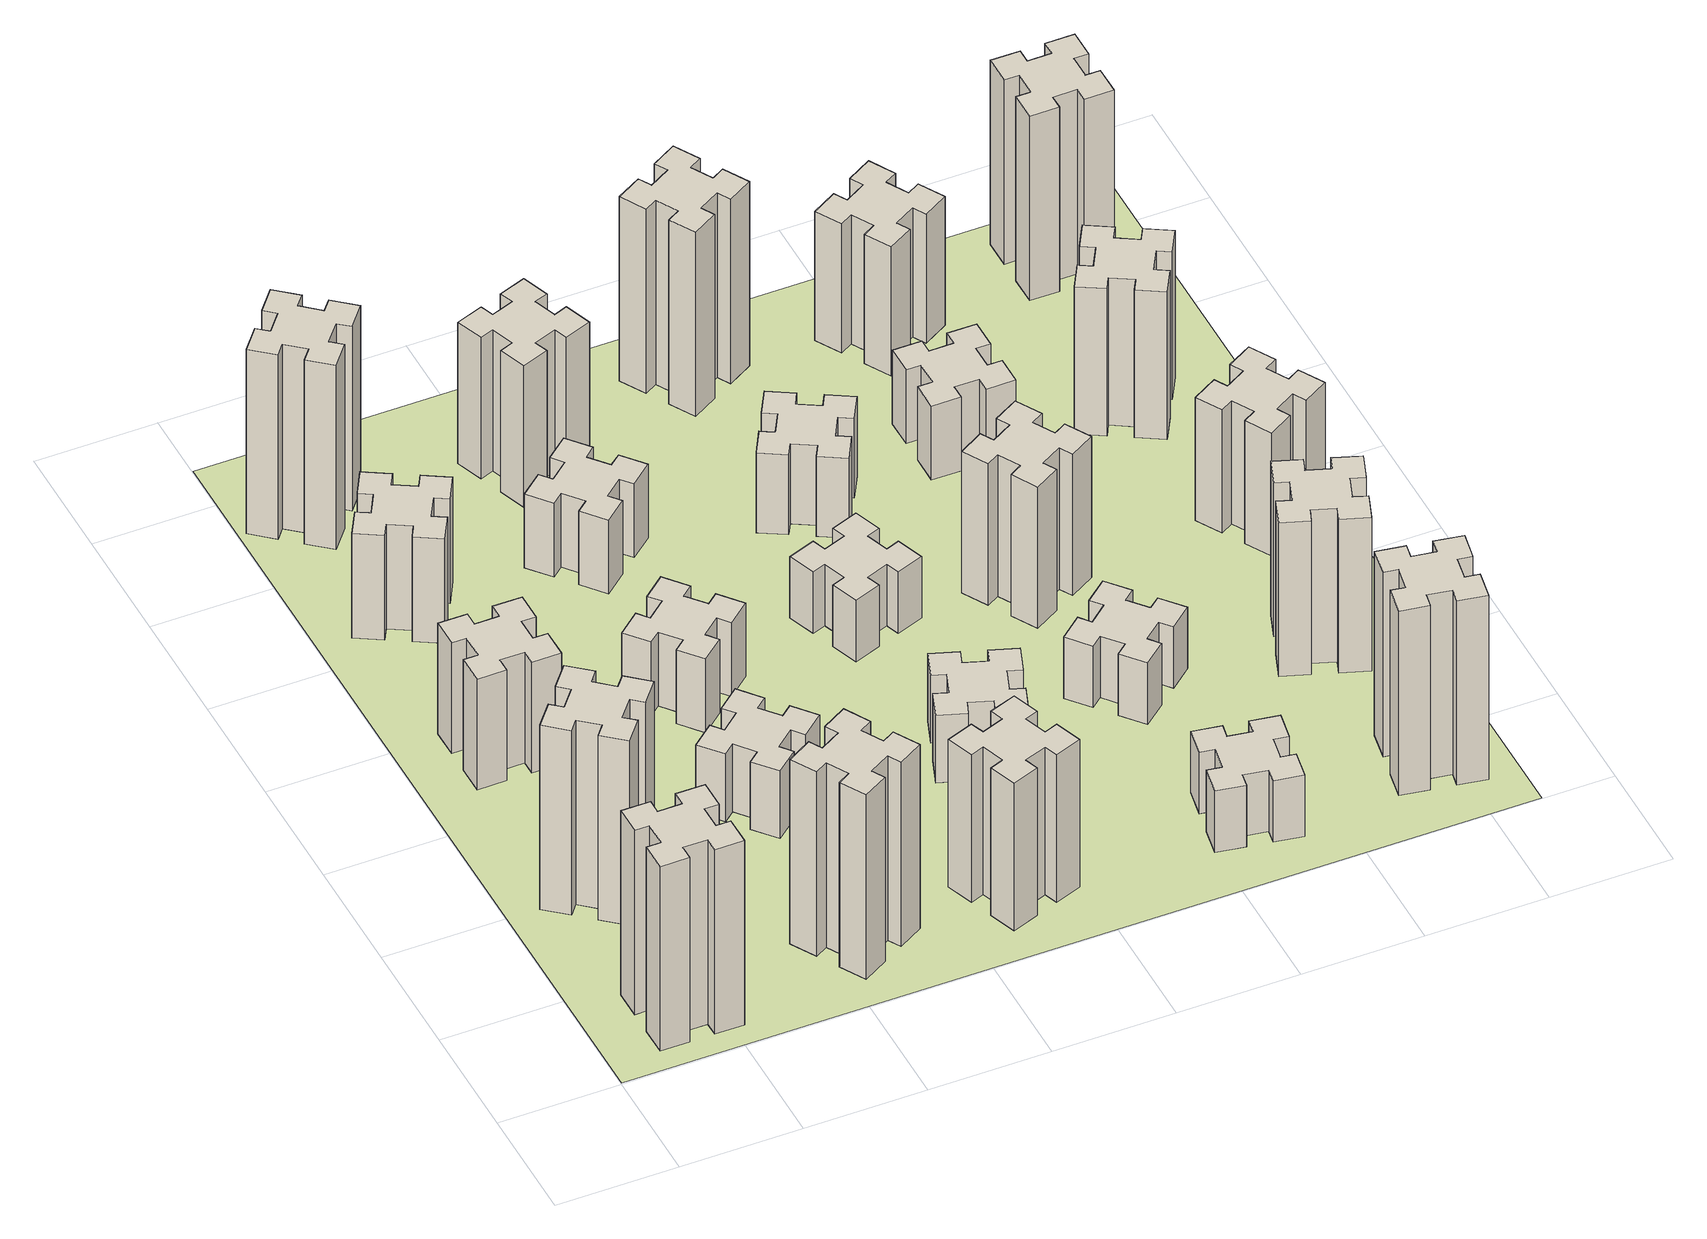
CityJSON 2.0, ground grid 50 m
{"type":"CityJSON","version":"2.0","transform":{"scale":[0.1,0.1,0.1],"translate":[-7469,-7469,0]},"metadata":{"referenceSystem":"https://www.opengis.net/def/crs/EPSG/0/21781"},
"CityObjects":{
"building1":{"type":"Building","attributes":{"class":"1000","function":"1000","usage":"1000","yearOfConstruction":2016,"roofType":"1000","measuredHeight":90,"storeysAboveGround":30,"storeysBelowGround":0},"geometry":[{"type":"Solid","lod":"1","boundaries":[[[[0,1,2,3,4,5,6,7,8,9,10,11,12,13,14,15,16,17,18,19]],[[17,16,20,21]],[[16,15,22,20]],[[15,14,23,22]],[[14,13,24,23]],[[13,12,25,24]],[[12,11,26,25]],[[11,10,27,26]],[[10,9,28,27]],[[9,8,29,28]],[[8,7,30,29]],[[7,6,31,30]],[[6,5,32,31]],[[5,4,33,32]],[[4,3,34,33]],[[3,2,35,34]],[[2,1,36,35]],[[1,0,37,36]],[[0,19,38,37]],[[19,18,39,38]],[[18,17,21,39]],[[24,25,26,27,28,29,30,31,32,33,34,35,36,37,38,39,21,20,22,23]]]]}]},
"building2":{"type":"Building","attributes":{"class":"1000","function":"1000","usage":"1000","yearOfConstruction":2016,"roofType":"1000","measuredHeight":90,"storeysAboveGround":30,"storeysBelowGround":0},"geometry":[{"type":"Solid","lod":"1","boundaries":[[[[40,41,42,43,44,45,46,47,48,49,50,51,52,53,54,55,56,57,58,59]],[[57,56,60,61]],[[56,55,62,60]],[[55,54,63,62]],[[54,53,64,63]],[[53,52,65,64]],[[52,51,66,65]],[[51,50,67,66]],[[50,49,68,67]],[[49,48,69,68]],[[48,47,70,69]],[[47,46,71,70]],[[46,45,72,71]],[[45,44,73,72]],[[44,43,74,73]],[[43,42,75,74]],[[42,41,76,75]],[[41,40,77,76]],[[40,59,78,77]],[[59,58,79,78]],[[58,57,61,79]],[[64,65,66,67,68,69,70,71,72,73,74,75,76,77,78,79,61,60,62,63]]]]}]},
"building3":{"type":"Building","attributes":{"class":"1000","function":"1000","usage":"1000","yearOfConstruction":2016,"roofType":"1000","measuredHeight":54,"storeysAboveGround":30,"storeysBelowGround":0},"geometry":[{"type":"Solid","lod":"1","boundaries":[[[[80,81,82,83,84,85,86,87,88,89,90,91,92,93,94,95,96,97,98,99]],[[97,96,100,101]],[[96,95,102,100]],[[95,94,103,102]],[[94,93,104,103]],[[93,92,105,104]],[[92,91,106,105]],[[91,90,107,106]],[[90,89,108,107]],[[89,88,109,108]],[[88,87,110,109]],[[87,86,111,110]],[[86,85,112,111]],[[85,84,113,112]],[[84,83,114,113]],[[83,82,115,114]],[[82,81,116,115]],[[81,80,117,116]],[[80,99,118,117]],[[99,98,119,118]],[[98,97,101,119]],[[104,105,106,107,108,109,110,111,112,113,114,115,116,117,118,119,101,100,102,103]]]]}]},
"building4":{"type":"Building","attributes":{"class":"1000","function":"1000","usage":"1000","yearOfConstruction":2016,"roofType":"1000","measuredHeight":51,"storeysAboveGround":30,"storeysBelowGround":0},"geometry":[{"type":"Solid","lod":"1","boundaries":[[[[120,121,122,123,124,125,126,127,128,129,130,131,132,133,134,135,136,137,138,139]],[[137,136,140,141]],[[136,135,142,140]],[[135,134,143,142]],[[134,133,144,143]],[[133,132,145,144]],[[132,131,146,145]],[[131,130,147,146]],[[130,129,148,147]],[[129,128,149,148]],[[128,127,150,149]],[[127,126,151,150]],[[126,125,152,151]],[[125,124,153,152]],[[124,123,154,153]],[[123,122,155,154]],[[122,121,156,155]],[[121,120,157,156]],[[120,139,158,157]],[[139,138,159,158]],[[138,137,141,159]],[[144,145,146,147,148,149,150,151,152,153,154,155,156,157,158,159,141,140,142,143]]]]}]},
"building5":{"type":"Building","attributes":{"class":"1000","function":"1000","usage":"1000","yearOfConstruction":2016,"roofType":"1000","measuredHeight":90,"storeysAboveGround":30,"storeysBelowGround":0},"geometry":[{"type":"Solid","lod":"1","boundaries":[[[[160,161,162,163,164,165,166,167,168,169,170,171,172,173,174,175,176,177,178,179]],[[177,176,180,181]],[[176,175,182,180]],[[175,174,183,182]],[[174,173,184,183]],[[173,172,185,184]],[[172,171,186,185]],[[171,170,187,186]],[[170,169,188,187]],[[169,168,189,188]],[[168,167,190,189]],[[167,166,191,190]],[[166,165,192,191]],[[165,164,193,192]],[[164,163,194,193]],[[163,162,195,194]],[[162,161,196,195]],[[161,160,197,196]],[[160,179,198,197]],[[179,178,199,198]],[[178,177,181,199]],[[184,185,186,187,188,189,190,191,192,193,194,195,196,197,198,199,181,180,182,183]]]]}]},
"building6":{"type":"Building","attributes":{"class":"1000","function":"1000","usage":"1000","yearOfConstruction":2016,"roofType":"1000","measuredHeight":90,"storeysAboveGround":30,"storeysBelowGround":0},"geometry":[{"type":"Solid","lod":"1","boundaries":[[[[200,201,202,203,204,205,206,207,208,209,210,211,212,213,214,215,216,217,218,219]],[[217,216,220,221]],[[216,215,222,220]],[[215,214,223,222]],[[214,213,224,223]],[[213,212,225,224]],[[212,211,226,225]],[[211,210,227,226]],[[210,209,228,227]],[[209,208,229,228]],[[208,207,230,229]],[[207,206,231,230]],[[206,205,232,231]],[[205,204,233,232]],[[204,203,234,233]],[[203,202,235,234]],[[202,201,236,235]],[[201,200,237,236]],[[200,219,238,237]],[[219,218,239,238]],[[218,217,221,239]],[[224,225,226,227,228,229,230,231,232,233,234,235,236,237,238,239,221,220,222,223]]]]}]},
"building7":{"type":"Building","attributes":{"class":"1000","function":"1000","usage":"1000","yearOfConstruction":2016,"roofType":"1000","measuredHeight":33,"storeysAboveGround":30,"storeysBelowGround":0},"geometry":[{"type":"Solid","lod":"1","boundaries":[[[[240,241,242,243,244,245,246,247,248,249,250,251,252,253,254,255,256,257,258,259]],[[257,256,260,261]],[[256,255,262,260]],[[255,254,263,262]],[[254,253,264,263]],[[253,252,265,264]],[[252,251,266,265]],[[251,250,267,266]],[[250,249,268,267]],[[249,248,269,268]],[[248,247,270,269]],[[247,246,271,270]],[[246,245,272,271]],[[245,244,273,272]],[[244,243,274,273]],[[243,242,275,274]],[[242,241,276,275]],[[241,240,277,276]],[[240,259,278,277]],[[259,258,279,278]],[[258,257,261,279]],[[264,265,266,267,268,269,270,271,272,273,274,275,276,277,278,279,261,260,262,263]]]]}]},
"building8":{"type":"Building","attributes":{"class":"1000","function":"1000","usage":"1000","yearOfConstruction":2016,"roofType":"1000","measuredHeight":36,"storeysAboveGround":30,"storeysBelowGround":0},"geometry":[{"type":"Solid","lod":"1","boundaries":[[[[280,281,282,283,284,285,286,287,288,289,290,291,292,293,294,295,296,297,298,299]],[[297,296,300,301]],[[296,295,302,300]],[[295,294,303,302]],[[294,293,304,303]],[[293,292,305,304]],[[292,291,306,305]],[[291,290,307,306]],[[290,289,308,307]],[[289,288,309,308]],[[288,287,310,309]],[[287,286,311,310]],[[286,285,312,311]],[[285,284,313,312]],[[284,283,314,313]],[[283,282,315,314]],[[282,281,316,315]],[[281,280,317,316]],[[280,299,318,317]],[[299,298,319,318]],[[298,297,301,319]],[[304,305,306,307,308,309,310,311,312,313,314,315,316,317,318,319,301,300,302,303]]]]}]},
"building9":{"type":"Building","attributes":{"class":"1000","function":"1000","usage":"1000","yearOfConstruction":2016,"roofType":"1000","measuredHeight":72,"storeysAboveGround":30,"storeysBelowGround":0},"geometry":[{"type":"Solid","lod":"1","boundaries":[[[[320,321,322,323,324,325,326,327,328,329,330,331,332,333,334,335,336,337,338,339]],[[337,336,340,341]],[[336,335,342,340]],[[335,334,343,342]],[[334,333,344,343]],[[333,332,345,344]],[[332,331,346,345]],[[331,330,347,346]],[[330,329,348,347]],[[329,328,349,348]],[[328,327,350,349]],[[327,326,351,350]],[[326,325,352,351]],[[325,324,353,352]],[[324,323,354,353]],[[323,322,355,354]],[[322,321,356,355]],[[321,320,357,356]],[[320,339,358,357]],[[339,338,359,358]],[[338,337,341,359]],[[344,345,346,347,348,349,350,351,352,353,354,355,356,357,358,359,341,340,342,343]]]]}]},
"building10":{"type":"Building","attributes":{"class":"1000","function":"1000","usage":"1000","yearOfConstruction":2016,"roofType":"1000","measuredHeight":36,"storeysAboveGround":30,"storeysBelowGround":0},"geometry":[{"type":"Solid","lod":"1","boundaries":[[[[360,361,362,363,364,365,366,367,368,369,370,371,372,373,374,375,376,377,378,379]],[[377,376,380,381]],[[376,375,382,380]],[[375,374,383,382]],[[374,373,384,383]],[[373,372,385,384]],[[372,371,386,385]],[[371,370,387,386]],[[370,369,388,387]],[[369,368,389,388]],[[368,367,390,389]],[[367,366,391,390]],[[366,365,392,391]],[[365,364,393,392]],[[364,363,394,393]],[[363,362,395,394]],[[362,361,396,395]],[[361,360,397,396]],[[360,379,398,397]],[[379,378,399,398]],[[378,377,381,399]],[[384,385,386,387,388,389,390,391,392,393,394,395,396,397,398,399,381,380,382,383]]]]}]},
"building11":{"type":"Building","attributes":{"class":"1000","function":"1000","usage":"1000","yearOfConstruction":2016,"roofType":"1000","measuredHeight":69,"storeysAboveGround":30,"storeysBelowGround":0},"geometry":[{"type":"Solid","lod":"1","boundaries":[[[[400,401,402,403,404,405,406,407,408,409,410,411,412,413,414,415,416,417,418,419]],[[417,416,420,421]],[[416,415,422,420]],[[415,414,423,422]],[[414,413,424,423]],[[413,412,425,424]],[[412,411,426,425]],[[411,410,427,426]],[[410,409,428,427]],[[409,408,429,428]],[[408,407,430,429]],[[407,406,431,430]],[[406,405,432,431]],[[405,404,433,432]],[[404,403,434,433]],[[403,402,435,434]],[[402,401,436,435]],[[401,400,437,436]],[[400,419,438,437]],[[419,418,439,438]],[[418,417,421,439]],[[424,425,426,427,428,429,430,431,432,433,434,435,436,437,438,439,421,420,422,423]]]]}]},
"building12":{"type":"Building","attributes":{"class":"1000","function":"1000","usage":"1000","yearOfConstruction":2016,"roofType":"1000","measuredHeight":33,"storeysAboveGround":30,"storeysBelowGround":0},"geometry":[{"type":"Solid","lod":"1","boundaries":[[[[440,441,442,443,444,445,446,447,448,449,450,451,452,453,454,455,456,457,458,459]],[[457,456,460,461]],[[456,455,462,460]],[[455,454,463,462]],[[454,453,464,463]],[[453,452,465,464]],[[452,451,466,465]],[[451,450,467,466]],[[450,449,468,467]],[[449,448,469,468]],[[448,447,470,469]],[[447,446,471,470]],[[446,445,472,471]],[[445,444,473,472]],[[444,443,474,473]],[[443,442,475,474]],[[442,441,476,475]],[[441,440,477,476]],[[440,459,478,477]],[[459,458,479,478]],[[458,457,461,479]],[[464,465,466,467,468,469,470,471,472,473,474,475,476,477,478,479,461,460,462,463]]]]}]},
"building13":{"type":"Building","attributes":{"class":"1000","function":"1000","usage":"1000","yearOfConstruction":2016,"roofType":"1000","measuredHeight":30,"storeysAboveGround":30,"storeysBelowGround":0},"geometry":[{"type":"Solid","lod":"1","boundaries":[[[[480,481,482,483,484,485,486,487,488,489,490,491,492,493,494,495,496,497,498,499]],[[497,496,500,501]],[[496,495,502,500]],[[495,494,503,502]],[[494,493,504,503]],[[493,492,505,504]],[[492,491,506,505]],[[491,490,507,506]],[[490,489,508,507]],[[489,488,509,508]],[[488,487,510,509]],[[487,486,511,510]],[[486,485,512,511]],[[485,484,513,512]],[[484,483,514,513]],[[483,482,515,514]],[[482,481,516,515]],[[481,480,517,516]],[[480,499,518,517]],[[499,498,519,518]],[[498,497,501,519]],[[504,505,506,507,508,509,510,511,512,513,514,515,516,517,518,519,501,500,502,503]]]]}]},
"building14":{"type":"Building","attributes":{"class":"1000","function":"1000","usage":"1000","yearOfConstruction":2016,"roofType":"1000","measuredHeight":39,"storeysAboveGround":30,"storeysBelowGround":0},"geometry":[{"type":"Solid","lod":"1","boundaries":[[[[520,521,522,523,524,525,526,527,528,529,530,531,532,533,534,535,536,537,538,539]],[[537,536,540,541]],[[536,535,542,540]],[[535,534,543,542]],[[534,533,544,543]],[[533,532,545,544]],[[532,531,546,545]],[[531,530,547,546]],[[530,529,548,547]],[[529,528,549,548]],[[528,527,550,549]],[[527,526,551,550]],[[526,525,552,551]],[[525,524,553,552]],[[524,523,554,553]],[[523,522,555,554]],[[522,521,556,555]],[[521,520,557,556]],[[520,539,558,557]],[[539,538,559,558]],[[538,537,541,559]],[[544,545,546,547,548,549,550,551,552,553,554,555,556,557,558,559,541,540,542,543]]]]}]},
"building15":{"type":"Building","attributes":{"class":"1000","function":"1000","usage":"1000","yearOfConstruction":2016,"roofType":"1000","measuredHeight":30,"storeysAboveGround":30,"storeysBelowGround":0},"geometry":[{"type":"Solid","lod":"1","boundaries":[[[[560,561,562,563,564,565,566,567,568,569,570,571,572,573,574,575,576,577,578,579]],[[577,576,580,581]],[[576,575,582,580]],[[575,574,583,582]],[[574,573,584,583]],[[573,572,585,584]],[[572,571,586,585]],[[571,570,587,586]],[[570,569,588,587]],[[569,568,589,588]],[[568,567,590,589]],[[567,566,591,590]],[[566,565,592,591]],[[565,564,593,592]],[[564,563,594,593]],[[563,562,595,594]],[[562,561,596,595]],[[561,560,597,596]],[[560,579,598,597]],[[579,578,599,598]],[[578,577,581,599]],[[584,585,586,587,588,589,590,591,592,593,594,595,596,597,598,599,581,580,582,583]]]]}]},
"building16":{"type":"Building","attributes":{"class":"1000","function":"1000","usage":"1000","yearOfConstruction":2016,"roofType":"1000","measuredHeight":90,"storeysAboveGround":30,"storeysBelowGround":0},"geometry":[{"type":"Solid","lod":"1","boundaries":[[[[600,601,602,603,604,605,606,607,608,609,610,611,612,613,614,615,616,617,618,619]],[[617,616,620,621]],[[616,615,622,620]],[[615,614,623,622]],[[614,613,624,623]],[[613,612,625,624]],[[612,611,626,625]],[[611,610,627,626]],[[610,609,628,627]],[[609,608,629,628]],[[608,607,630,629]],[[607,606,631,630]],[[606,605,632,631]],[[605,604,633,632]],[[604,603,634,633]],[[603,602,635,634]],[[602,601,636,635]],[[601,600,637,636]],[[600,619,638,637]],[[619,618,639,638]],[[618,617,621,639]],[[624,625,626,627,628,629,630,631,632,633,634,635,636,637,638,639,621,620,622,623]]]]}]},
"building17":{"type":"Building","attributes":{"class":"1000","function":"1000","usage":"1000","yearOfConstruction":2016,"roofType":"1000","measuredHeight":30,"storeysAboveGround":30,"storeysBelowGround":0},"geometry":[{"type":"Solid","lod":"1","boundaries":[[[[640,641,642,643,644,645,646,647,648,649,650,651,652,653,654,655,656,657,658,659]],[[657,656,660,661]],[[656,655,662,660]],[[655,654,663,662]],[[654,653,664,663]],[[653,652,665,664]],[[652,651,666,665]],[[651,650,667,666]],[[650,649,668,667]],[[649,648,669,668]],[[648,647,670,669]],[[647,646,671,670]],[[646,645,672,671]],[[645,644,673,672]],[[644,643,674,673]],[[643,642,675,674]],[[642,641,676,675]],[[641,640,677,676]],[[640,659,678,677]],[[659,658,679,678]],[[658,657,661,679]],[[664,665,666,667,668,669,670,671,672,673,674,675,676,677,678,679,661,660,662,663]]]]}]},
"building18":{"type":"Building","attributes":{"class":"1000","function":"1000","usage":"1000","yearOfConstruction":2016,"roofType":"1000","measuredHeight":69,"storeysAboveGround":30,"storeysBelowGround":0},"geometry":[{"type":"Solid","lod":"1","boundaries":[[[[680,681,682,683,684,685,686,687,688,689,690,691,692,693,694,695,696,697,698,699]],[[697,696,700,701]],[[696,695,702,700]],[[695,694,703,702]],[[694,693,704,703]],[[693,692,705,704]],[[692,691,706,705]],[[691,690,707,706]],[[690,689,708,707]],[[689,688,709,708]],[[688,687,710,709]],[[687,686,711,710]],[[686,685,712,711]],[[685,684,713,712]],[[684,683,714,713]],[[683,682,715,714]],[[682,681,716,715]],[[681,680,717,716]],[[680,699,718,717]],[[699,698,719,718]],[[698,697,701,719]],[[704,705,706,707,708,709,710,711,712,713,714,715,716,717,718,719,701,700,702,703]]]]}]},
"building19":{"type":"Building","attributes":{"class":"1000","function":"1000","usage":"1000","yearOfConstruction":2016,"roofType":"1000","measuredHeight":36,"storeysAboveGround":30,"storeysBelowGround":0},"geometry":[{"type":"Solid","lod":"1","boundaries":[[[[720,721,722,723,724,725,726,727,728,729,730,731,732,733,734,735,736,737,738,739]],[[737,736,740,741]],[[736,735,742,740]],[[735,734,743,742]],[[734,733,744,743]],[[733,732,745,744]],[[732,731,746,745]],[[731,730,747,746]],[[730,729,748,747]],[[729,728,749,748]],[[728,727,750,749]],[[727,726,751,750]],[[726,725,752,751]],[[725,724,753,752]],[[724,723,754,753]],[[723,722,755,754]],[[722,721,756,755]],[[721,720,757,756]],[[720,739,758,757]],[[739,738,759,758]],[[738,737,741,759]],[[744,745,746,747,748,749,750,751,752,753,754,755,756,757,758,759,741,740,742,743]]]]}]},
"building20":{"type":"Building","attributes":{"class":"1000","function":"1000","usage":"1000","yearOfConstruction":2016,"roofType":"1000","measuredHeight":90,"storeysAboveGround":30,"storeysBelowGround":0},"geometry":[{"type":"Solid","lod":"1","boundaries":[[[[760,761,762,763,764,765,766,767,768,769,770,771,772,773,774,775,776,777,778,779]],[[777,776,780,781]],[[776,775,782,780]],[[775,774,783,782]],[[774,773,784,783]],[[773,772,785,784]],[[772,771,786,785]],[[771,770,787,786]],[[770,769,788,787]],[[769,768,789,788]],[[768,767,790,789]],[[767,766,791,790]],[[766,765,792,791]],[[765,764,793,792]],[[764,763,794,793]],[[763,762,795,794]],[[762,761,796,795]],[[761,760,797,796]],[[760,779,798,797]],[[779,778,799,798]],[[778,777,781,799]],[[784,785,786,787,788,789,790,791,792,793,794,795,796,797,798,799,781,780,782,783]]]]}]},
"building21":{"type":"Building","attributes":{"class":"1000","function":"1000","usage":"1000","yearOfConstruction":2016,"roofType":"1000","measuredHeight":63,"storeysAboveGround":30,"storeysBelowGround":0},"geometry":[{"type":"Solid","lod":"1","boundaries":[[[[800,801,802,803,804,805,806,807,808,809,810,811,812,813,814,815,816,817,818,819]],[[817,816,820,821]],[[816,815,822,820]],[[815,814,823,822]],[[814,813,824,823]],[[813,812,825,824]],[[812,811,826,825]],[[811,810,827,826]],[[810,809,828,827]],[[809,808,829,828]],[[808,807,830,829]],[[807,806,831,830]],[[806,805,832,831]],[[805,804,833,832]],[[804,803,834,833]],[[803,802,835,834]],[[802,801,836,835]],[[801,800,837,836]],[[800,819,838,837]],[[819,818,839,838]],[[818,817,821,839]],[[824,825,826,827,828,829,830,831,832,833,834,835,836,837,838,839,821,820,822,823]]]]}]},
"building22":{"type":"Building","attributes":{"class":"1000","function":"1000","usage":"1000","yearOfConstruction":2016,"roofType":"1000","measuredHeight":75,"storeysAboveGround":30,"storeysBelowGround":0},"geometry":[{"type":"Solid","lod":"1","boundaries":[[[[840,841,842,843,844,845,846,847,848,849,850,851,852,853,854,855,856,857,858,859]],[[857,856,860,861]],[[856,855,862,860]],[[855,854,863,862]],[[854,853,864,863]],[[853,852,865,864]],[[852,851,866,865]],[[851,850,867,866]],[[850,849,868,867]],[[849,848,869,868]],[[848,847,870,869]],[[847,846,871,870]],[[846,845,872,871]],[[845,844,873,872]],[[844,843,874,873]],[[843,842,875,874]],[[842,841,876,875]],[[841,840,877,876]],[[840,859,878,877]],[[859,858,879,878]],[[858,857,861,879]],[[864,865,866,867,868,869,870,871,872,873,874,875,876,877,878,879,861,860,862,863]]]]}]},
"building23":{"type":"Building","attributes":{"class":"1000","function":"1000","usage":"1000","yearOfConstruction":2016,"roofType":"1000","measuredHeight":60,"storeysAboveGround":30,"storeysBelowGround":0},"geometry":[{"type":"Solid","lod":"1","boundaries":[[[[880,881,882,883,884,885,886,887,888,889,890,891,892,893,894,895,896,897,898,899]],[[897,896,900,901]],[[896,895,902,900]],[[895,894,903,902]],[[894,893,904,903]],[[893,892,905,904]],[[892,891,906,905]],[[891,890,907,906]],[[890,889,908,907]],[[889,888,909,908]],[[888,887,910,909]],[[887,886,911,910]],[[886,885,912,911]],[[885,884,913,912]],[[884,883,914,913]],[[883,882,915,914]],[[882,881,916,915]],[[881,880,917,916]],[[880,899,918,917]],[[899,898,919,918]],[[898,897,901,919]],[[904,905,906,907,908,909,910,911,912,913,914,915,916,917,918,919,901,900,902,903]]]]}]},
"building24":{"type":"Building","attributes":{"class":"1000","function":"1000","usage":"1000","yearOfConstruction":2016,"roofType":"1000","measuredHeight":72,"storeysAboveGround":30,"storeysBelowGround":0},"geometry":[{"type":"Solid","lod":"1","boundaries":[[[[920,921,922,923,924,925,926,927,928,929,930,931,932,933,934,935,936,937,938,939]],[[937,936,940,941]],[[936,935,942,940]],[[935,934,943,942]],[[934,933,944,943]],[[933,932,945,944]],[[932,931,946,945]],[[931,930,947,946]],[[930,929,948,947]],[[929,928,949,948]],[[928,927,950,949]],[[927,926,951,950]],[[926,925,952,951]],[[925,924,953,952]],[[924,923,954,953]],[[923,922,955,954]],[[922,921,956,955]],[[921,920,957,956]],[[920,939,958,957]],[[939,938,959,958]],[[938,937,941,959]],[[944,945,946,947,948,949,950,951,952,953,954,955,956,957,958,959,941,940,942,943]]]]}]},
"building25":{"type":"Building","attributes":{"class":"1000","function":"1000","usage":"1000","yearOfConstruction":2016,"roofType":"1000","measuredHeight":90,"storeysAboveGround":30,"storeysBelowGround":0},"geometry":[{"type":"Solid","lod":"1","boundaries":[[[[960,961,962,963,964,965,966,967,968,969,970,971,972,973,974,975,976,977,978,979]],[[977,976,980,981]],[[976,975,982,980]],[[975,974,983,982]],[[974,973,984,983]],[[973,972,985,984]],[[972,971,986,985]],[[971,970,987,986]],[[970,969,988,987]],[[969,968,989,988]],[[968,967,990,989]],[[967,966,991,990]],[[966,965,992,991]],[[965,964,993,992]],[[964,963,994,993]],[[963,962,995,994]],[[962,961,996,995]],[[961,960,997,996]],[[960,979,998,997]],[[979,978,999,998]],[[978,977,981,999]],[[984,985,986,987,988,989,990,991,992,993,994,995,996,997,998,999,981,980,982,983]]]]}]},
"landuse1":{"type":"LandUse","attributes":{"name":"plot1","function":"1010"},"geometry":[{"type":"MultiSurface","lod":"1","boundaries":[[[1000,1001,1002,1003]]]}]}
},
"vertices":[
[265,325,0],[265,225,0],[205,225,0],[205,105,0],[325,105,0],[325,165,0],[425,165,0],[425,105,0],[545,105,0],[545,225,0],[485,225,0],[485,325,0],[545,325,0],[545,445,0],[425,445,0],[425,385,0],[325,385,0],[325,445,0],[205,445,0],[205,325,0],[325,385,900],[325,445,900],[425,385,900],[425,445,900],[545,445,900],[545,325,900],[485,325,900],[485,225,900],[545,225,900],[545,105,900],[425,105,900],[425,165,900],[325,165,900],[325,105,900],[205,105,900],[205,225,900],[265,225,900],[265,325,900],[205,325,900],[205,445,900],
[484,1067,0],[408,1132,0],[446,1178,0],[354,1255,0],[277,1163,0],[323,1124,0],[259,1048,0],[213,1086,0],[136,994,0],[228,917,0],[266,963,0],[343,899,0],[304,853,0],[396,776,0],[473,868,0],[427,906,0],[492,983,0],[538,944,0],[615,1036,0],[523,1113,0],[492,983,900],[538,944,900],[427,906,900],[473,868,900],[396,776,900],[304,853,900],[343,899,900],[266,963,900],[228,917,900],[136,994,900],[213,1086,900],[259,1048,900],[323,1124,900],[277,1163,900],[354,1255,900],[446,1178,900],[408,1132,900],[484,1067,900],[523,1113,900],[615,1036,900],
[485,1805,0],[485,1905,0],[545,1905,0],[545,2025,0],[425,2025,0],[425,1965,0],[325,1965,0],[325,2025,0],[205,2025,0],[205,1905,0],[265,1905,0],[265,1805,0],[205,1805,0],[205,1685,0],[325,1685,0],[325,1745,0],[425,1745,0],[425,1685,0],[545,1685,0],[545,1805,0],[425,1745,540],[425,1685,540],[325,1745,540],[325,1685,540],[205,1685,540],[205,1805,540],[265,1805,540],[265,1905,540],[205,1905,540],[205,2025,540],[325,2025,540],[325,1965,540],[425,1965,540],[425,2025,540],[545,2025,540],[545,1905,540],[485,1905,540],[485,1805,540],[545,1805,540],[545,1685,540],
[446,2597,0],[496,2684,0],[548,2654,0],[608,2758,0],[504,2818,0],[474,2766,0],[387,2816,0],[417,2868,0],[313,2928,0],[253,2824,0],[305,2794,0],[255,2707,0],[203,2737,0],[143,2633,0],[247,2573,0],[277,2625,0],[364,2575,0],[334,2523,0],[438,2463,0],[498,2567,0],[364,2575,510],[334,2523,510],[277,2625,510],[247,2573,510],[143,2633,510],[203,2737,510],[255,2707,510],[305,2794,510],[253,2824,510],[313,2928,510],[417,2868,510],[387,2816,510],[474,2766,510],[504,2818,510],[608,2758,510],[548,2654,510],[496,2684,510],[446,2597,510],[498,2567,510],[438,2463,510],
[1127,255,0],[1214,305,0],[1244,253,0],[1348,313,0],[1288,417,0],[1236,387,0],[1186,474,0],[1238,504,0],[1178,608,0],[1074,548,0],[1104,496,0],[1017,446,0],[987,498,0],[883,438,0],[943,334,0],[995,364,0],[1045,277,0],[993,247,0],[1053,143,0],[1157,203,0],[1045,277,900],[993,247,900],[995,364,900],[943,334,900],[883,438,900],[987,498,900],[1017,446,900],[1104,496,900],[1074,548,900],[1178,608,900],[1238,504,900],[1186,474,900],[1236,387,900],[1288,417,900],[1348,313,900],[1244,253,900],[1214,305,900],[1127,255,900],[1157,203,900],[1053,143,900],
[384,3387,0],[308,3452,0],[346,3498,0],[254,3575,0],[177,3483,0],[223,3444,0],[159,3368,0],[113,3406,0],[36,3314,0],[128,3237,0],[166,3283,0],[243,3219,0],[204,3173,0],[296,3096,0],[373,3188,0],[327,3226,0],[392,3303,0],[438,3264,0],[515,3356,0],[423,3433,0],[392,3303,900],[438,3264,900],[327,3226,900],[373,3188,900],[296,3096,900],[204,3173,900],[243,3219,900],[166,3283,900],[128,3237,900],[36,3314,900],[113,3406,900],[159,3368,900],[223,3444,900],[177,3483,900],[254,3575,900],[346,3498,900],[308,3452,900],[384,3387,900],[423,3433,900],[515,3356,900],
[1083,1332,0],[1006,1267,0],[968,1313,0],[876,1236,0],[953,1144,0],[999,1183,0],[1063,1106,0],[1017,1068,0],[1094,976,0],[1186,1053,0],[1148,1099,0],[1224,1163,0],[1263,1117,0],[1355,1194,0],[1278,1286,0],[1232,1248,0],[1167,1324,0],[1213,1363,0],[1136,1455,0],[1044,1378,0],[1167,1324,330],[1213,1363,330],[1232,1248,330],[1278,1286,330],[1355,1194,330],[1263,1117,330],[1224,1163,330],[1148,1099,330],[1186,1053,330],[1094,976,330],[1017,1068,330],[1063,1106,330],[999,1183,330],[953,1144,330],[876,1236,330],[968,1313,330],[1006,1267,330],[1083,1332,330],[1044,1378,330],[1136,1455,330],
[1083,1972,0],[1006,1907,0],[968,1953,0],[876,1876,0],[953,1784,0],[999,1823,0],[1063,1746,0],[1017,1708,0],[1094,1616,0],[1186,1693,0],[1148,1739,0],[1224,1803,0],[1263,1757,0],[1355,1834,0],[1278,1926,0],[1232,1888,0],[1167,1964,0],[1213,2003,0],[1136,2095,0],[1044,2018,0],[1167,1964,360],[1213,2003,360],[1232,1888,360],[1278,1926,360],[1355,1834,360],[1263,1757,360],[1224,1803,360],[1148,1739,360],[1186,1693,360],[1094,1616,360],[1017,1708,360],[1063,1746,360],[999,1823,360],[953,1784,360],[876,1876,360],[968,1953,360],[1006,1907,360],[1083,1972,360],[1044,2018,360],[1136,2095,360],
[1765,496,0],[1671,462,0],[1650,518,0],[1537,477,0],[1579,364,0],[1635,385,0],[1669,291,0],[1613,270,0],[1654,157,0],[1767,199,0],[1746,255,0],[1840,289,0],[1860,233,0],[1973,274,0],[1932,387,0],[1876,366,0],[1842,460,0],[1898,480,0],[1857,593,0],[1744,552,0],[1842,460,720],[1898,480,720],[1876,366,720],[1932,387,720],[1973,274,720],[1860,233,720],[1840,289,720],[1746,255,720],[1767,199,720],[1654,157,720],[1613,270,720],[1669,291,720],[1635,385,720],[1579,364,720],[1537,477,720],[1650,518,720],[1671,462,720],[1765,496,720],[1744,552,720],[1857,593,720],
[999,2663,0],[1063,2586,0],[1017,2548,0],[1094,2456,0],[1186,2533,0],[1148,2579,0],[1224,2643,0],[1263,2597,0],[1355,2674,0],[1278,2766,0],[1232,2728,0],[1167,2804,0],[1213,2843,0],[1136,2935,0],[1044,2858,0],[1083,2812,0],[1006,2747,0],[968,2793,0],[876,2716,0],[953,2624,0],[1006,2747,360],[968,2793,360],[1083,2812,360],[1044,2858,360],[1136,2935,360],[1213,2843,360],[1167,2804,360],[1232,2728,360],[1278,2766,360],[1355,2674,360],[1263,2597,360],[1224,2643,360],[1148,2579,360],[1186,2533,360],[1094,2456,360],[1017,2548,360],[1063,2586,360],[999,2663,360],[953,2624,360],[876,2716,360],
[1125,3356,0],[1031,3322,0],[1010,3378,0],[897,3337,0],[939,3224,0],[995,3245,0],[1029,3151,0],[973,3130,0],[1014,3017,0],[1127,3059,0],[1106,3115,0],[1200,3149,0],[1220,3093,0],[1333,3134,0],[1292,3247,0],[1236,3226,0],[1202,3320,0],[1258,3340,0],[1217,3453,0],[1104,3412,0],[1202,3320,690],[1258,3340,690],[1236,3226,690],[1292,3247,690],[1333,3134,690],[1220,3093,690],[1200,3149,690],[1106,3115,690],[1127,3059,690],[1014,3017,690],[973,3130,690],[1029,3151,690],[995,3245,690],[939,3224,690],[897,3337,690],[1010,3378,690],[1031,3322,690],[1125,3356,690],[1104,3412,690],[1217,3453,690],
[1869,1200,0],[1835,1106,0],[1779,1127,0],[1737,1014,0],[1850,973,0],[1871,1029,0],[1965,995,0],[1944,939,0],[2057,897,0],[2098,1010,0],[2042,1031,0],[2076,1125,0],[2132,1104,0],[2173,1217,0],[2060,1258,0],[2040,1202,0],[1946,1236,0],[1967,1292,0],[1854,1333,0],[1813,1220,0],[1946,1236,330],[1967,1292,330],[2040,1202,330],[2060,1258,330],[2173,1217,330],[2132,1104,330],[2076,1125,330],[2042,1031,330],[2098,1010,330],[2057,897,330],[1944,939,330],[1965,995,330],[1871,1029,330],[1850,973,330],[1737,1014,330],[1779,1127,330],[1835,1106,330],[1869,1200,330],[1813,1220,330],[1854,1333,330],
[1846,1835,0],[1940,1869,0],[1960,1813,0],[2073,1854,0],[2032,1967,0],[1976,1946,0],[1942,2040,0],[1998,2060,0],[1957,2173,0],[1844,2132,0],[1865,2076,0],[1771,2042,0],[1750,2098,0],[1637,2057,0],[1679,1944,0],[1735,1965,0],[1769,1871,0],[1713,1850,0],[1754,1737,0],[1867,1779,0],[1769,1871,300],[1713,1850,300],[1735,1965,300],[1679,1944,300],[1637,2057,300],[1750,2098,300],[1771,2042,300],[1865,2076,300],[1844,2132,300],[1957,2173,300],[1998,2060,300],[1942,2040,300],[1976,1946,300],[2032,1967,300],[2073,1854,300],[1960,1813,300],[1940,1869,300],[1846,1835,300],[1867,1779,300],[1754,1737,300],
[2026,2497,0],[2076,2584,0],[2128,2554,0],[2188,2658,0],[2084,2718,0],[2054,2666,0],[1967,2716,0],[1997,2768,0],[1893,2828,0],[1833,2724,0],[1885,2694,0],[1835,2607,0],[1783,2637,0],[1723,2533,0],[1827,2473,0],[1857,2525,0],[1944,2475,0],[1914,2423,0],[2018,2363,0],[2078,2467,0],[1944,2475,390],[1914,2423,390],[1857,2525,390],[1827,2473,390],[1723,2533,390],[1783,2637,390],[1835,2607,390],[1885,2694,390],[1833,2724,390],[1893,2828,390],[1997,2768,390],[1967,2716,390],[2054,2666,390],[2084,2718,390],[2188,2658,390],[2128,2554,390],[2076,2584,390],[2026,2497,390],[2078,2467,390],[2018,2363,390],
[2596,444,0],[2578,345,0],[2519,356,0],[2498,237,0],[2617,217,0],[2627,276,0],[2725,258,0],[2715,199,0],[2833,178,0],[2854,297,0],[2795,307,0],[2812,405,0],[2871,395,0],[2892,513,0],[2774,534,0],[2764,475,0],[2665,492,0],[2676,551,0],[2557,572,0],[2537,454,0],[2665,492,300],[2676,551,300],[2764,475,300],[2774,534,300],[2892,513,300],[2871,395,300],[2812,405,300],[2795,307,300],[2854,297,300],[2833,178,300],[2715,199,300],[2725,258,300],[2627,276,300],[2617,217,300],[2498,237,300],[2519,356,300],[2578,345,300],[2596,444,300],[2537,454,300],[2557,572,300],
[1844,3556,0],[1757,3506,0],[1727,3558,0],[1623,3498,0],[1683,3394,0],[1735,3424,0],[1785,3337,0],[1733,3307,0],[1793,3203,0],[1897,3263,0],[1867,3315,0],[1954,3365,0],[1984,3313,0],[2088,3373,0],[2028,3477,0],[1976,3447,0],[1926,3534,0],[1978,3564,0],[1918,3668,0],[1814,3608,0],[1926,3534,900],[1978,3564,900],[1976,3447,900],[2028,3477,900],[2088,3373,900],[1984,3313,900],[1954,3365,900],[1867,3315,900],[1897,3263,900],[1793,3203,900],[1733,3307,900],[1785,3337,900],[1735,3424,900],[1683,3394,900],[1623,3498,900],[1727,3558,900],[1757,3506,900],[1844,3556,900],[1814,3608,900],[1918,3668,900],
[2628,1099,0],[2704,1163,0],[2743,1117,0],[2835,1194,0],[2758,1286,0],[2712,1248,0],[2647,1324,0],[2693,1363,0],[2616,1455,0],[2524,1378,0],[2563,1332,0],[2486,1267,0],[2448,1313,0],[2356,1236,0],[2433,1144,0],[2479,1183,0],[2543,1106,0],[2497,1068,0],[2574,976,0],[2666,1053,0],[2543,1106,300],[2497,1068,300],[2479,1183,300],[2433,1144,300],[2356,1236,300],[2448,1313,300],[2486,1267,300],[2563,1332,300],[2524,1378,300],[2616,1455,300],[2693,1363,300],[2647,1324,300],[2712,1248,300],[2758,1286,300],[2835,1194,300],[2743,1117,300],[2704,1163,300],[2628,1099,300],[2666,1053,300],[2574,976,300],
[2375,1844,0],[2425,1757,0],[2373,1727,0],[2433,1623,0],[2537,1683,0],[2507,1735,0],[2594,1785,0],[2624,1733,0],[2728,1793,0],[2668,1897,0],[2616,1867,0],[2566,1954,0],[2618,1984,0],[2558,2088,0],[2454,2028,0],[2484,1976,0],[2397,1926,0],[2367,1978,0],[2263,1918,0],[2323,1814,0],[2397,1926,690],[2367,1978,690],[2484,1976,690],[2454,2028,690],[2558,2088,690],[2618,1984,690],[2566,1954,690],[2616,1867,690],[2668,1897,690],[2728,1793,690],[2624,1733,690],[2594,1785,690],[2507,1735,690],[2537,1683,690],[2433,1623,690],[2373,1727,690],[2425,1757,690],[2375,1844,690],[2323,1814,690],[2263,1918,690],
[2645,2805,0],[2545,2805,0],[2545,2865,0],[2425,2865,0],[2425,2745,0],[2485,2745,0],[2485,2645,0],[2425,2645,0],[2425,2525,0],[2545,2525,0],[2545,2585,0],[2645,2585,0],[2645,2525,0],[2765,2525,0],[2765,2645,0],[2705,2645,0],[2705,2745,0],[2765,2745,0],[2765,2865,0],[2645,2865,0],[2705,2745,360],[2765,2745,360],[2705,2645,360],[2765,2645,360],[2765,2525,360],[2645,2525,360],[2645,2585,360],[2545,2585,360],[2545,2525,360],[2425,2525,360],[2425,2645,360],[2485,2645,360],[2485,2745,360],[2425,2745,360],[2425,2865,360],[2545,2865,360],[2545,2805,360],[2645,2805,360],[2645,2865,360],[2765,2865,360],
[3504,475,0],[3405,492,0],[3416,551,0],[3297,572,0],[3277,454,0],[3336,444,0],[3318,345,0],[3259,356,0],[3238,237,0],[3357,217,0],[3367,276,0],[3465,258,0],[3455,199,0],[3573,178,0],[3594,297,0],[3535,307,0],[3552,405,0],[3611,395,0],[3632,513,0],[3514,534,0],[3552,405,900],[3611,395,900],[3535,307,900],[3594,297,900],[3573,178,900],[3455,199,900],[3465,258,900],[3367,276,900],[3357,217,900],[3238,237,900],[3259,356,900],[3318,345,900],[3336,444,900],[3277,454,900],[3297,572,900],[3416,551,900],[3405,492,900],[3504,475,900],[3514,534,900],[3632,513,900],
[2716,3347,0],[2666,3434,0],[2718,3464,0],[2658,3568,0],[2554,3508,0],[2584,3456,0],[2497,3406,0],[2467,3458,0],[2363,3398,0],[2423,3294,0],[2475,3324,0],[2525,3237,0],[2473,3207,0],[2533,3103,0],[2637,3163,0],[2607,3215,0],[2694,3265,0],[2724,3213,0],[2828,3273,0],[2768,3377,0],[2694,3265,630],[2724,3213,630],[2607,3215,630],[2637,3163,630],[2533,3103,630],[2473,3207,630],[2525,3237,630],[2475,3324,630],[2423,3294,630],[2363,3398,630],[2467,3458,630],[2497,3406,630],[2584,3456,630],[2554,3508,630],[2658,3568,630],[2718,3464,630],[2666,3434,630],[2716,3347,630],[2768,3377,630],[2828,3273,630],
[3251,1029,0],[3345,995,0],[3324,939,0],[3437,897,0],[3478,1010,0],[3422,1031,0],[3456,1125,0],[3512,1104,0],[3553,1217,0],[3440,1258,0],[3420,1202,0],[3326,1236,0],[3347,1292,0],[3234,1333,0],[3193,1220,0],[3249,1200,0],[3215,1106,0],[3159,1127,0],[3117,1014,0],[3230,973,0],[3215,1106,750],[3159,1127,750],[3249,1200,750],[3193,1220,750],[3234,1333,750],[3347,1292,750],[3326,1236,750],[3420,1202,750],[3440,1258,750],[3553,1217,750],[3512,1104,750],[3456,1125,750],[3422,1031,750],[3478,1010,750],[3437,897,750],[3324,939,750],[3345,995,750],[3251,1029,750],[3230,973,750],[3117,1014,750],
[3556,1867,0],[3506,1954,0],[3558,1984,0],[3498,2088,0],[3394,2028,0],[3424,1976,0],[3337,1926,0],[3307,1978,0],[3203,1918,0],[3263,1814,0],[3315,1844,0],[3365,1757,0],[3313,1727,0],[3373,1623,0],[3477,1683,0],[3447,1735,0],[3534,1785,0],[3564,1733,0],[3668,1793,0],[3608,1897,0],[3534,1785,600],[3564,1733,600],[3447,1735,600],[3477,1683,600],[3373,1623,600],[3313,1727,600],[3365,1757,600],[3315,1844,600],[3263,1814,600],[3203,1918,600],[3307,1978,600],[3337,1926,600],[3424,1976,600],[3394,2028,600],[3498,2088,600],[3558,1984,600],[3506,1954,600],[3556,1867,600],[3608,1897,600],[3668,1793,600],
[3165,2694,0],[3115,2607,0],[3063,2637,0],[3003,2533,0],[3107,2473,0],[3137,2525,0],[3224,2475,0],[3194,2423,0],[3298,2363,0],[3358,2467,0],[3306,2497,0],[3356,2584,0],[3408,2554,0],[3468,2658,0],[3364,2718,0],[3334,2666,0],[3247,2716,0],[3277,2768,0],[3173,2828,0],[3113,2724,0],[3247,2716,720],[3277,2768,720],[3334,2666,720],[3364,2718,720],[3468,2658,720],[3408,2554,720],[3356,2584,720],[3306,2497,720],[3358,2467,720],[3298,2363,720],[3194,2423,720],[3224,2475,720],[3137,2525,720],[3107,2473,720],[3003,2533,720],[3063,2637,720],[3115,2607,720],[3165,2694,720],[3113,2724,720],[3173,2828,720],
[3285,3325,0],[3385,3325,0],[3385,3265,0],[3505,3265,0],[3505,3385,0],[3445,3385,0],[3445,3485,0],[3505,3485,0],[3505,3605,0],[3385,3605,0],[3385,3545,0],[3285,3545,0],[3285,3605,0],[3165,3605,0],[3165,3485,0],[3225,3485,0],[3225,3385,0],[3165,3385,0],[3165,3265,0],[3285,3265,0],[3225,3385,900],[3165,3385,900],[3225,3485,900],[3165,3485,900],[3165,3605,900],[3285,3605,900],[3285,3545,900],[3385,3545,900],[3385,3605,900],[3505,3605,900],[3505,3485,900],[3445,3485,900],[3445,3385,900],[3505,3385,900],[3505,3265,900],[3385,3265,900],[3385,3325,900],[3285,3325,900],[3285,3265,900],[3165,3265,900],
[5,3705,0],[3705,3705,0],[3705,5,0],[5,5,0]
]}
